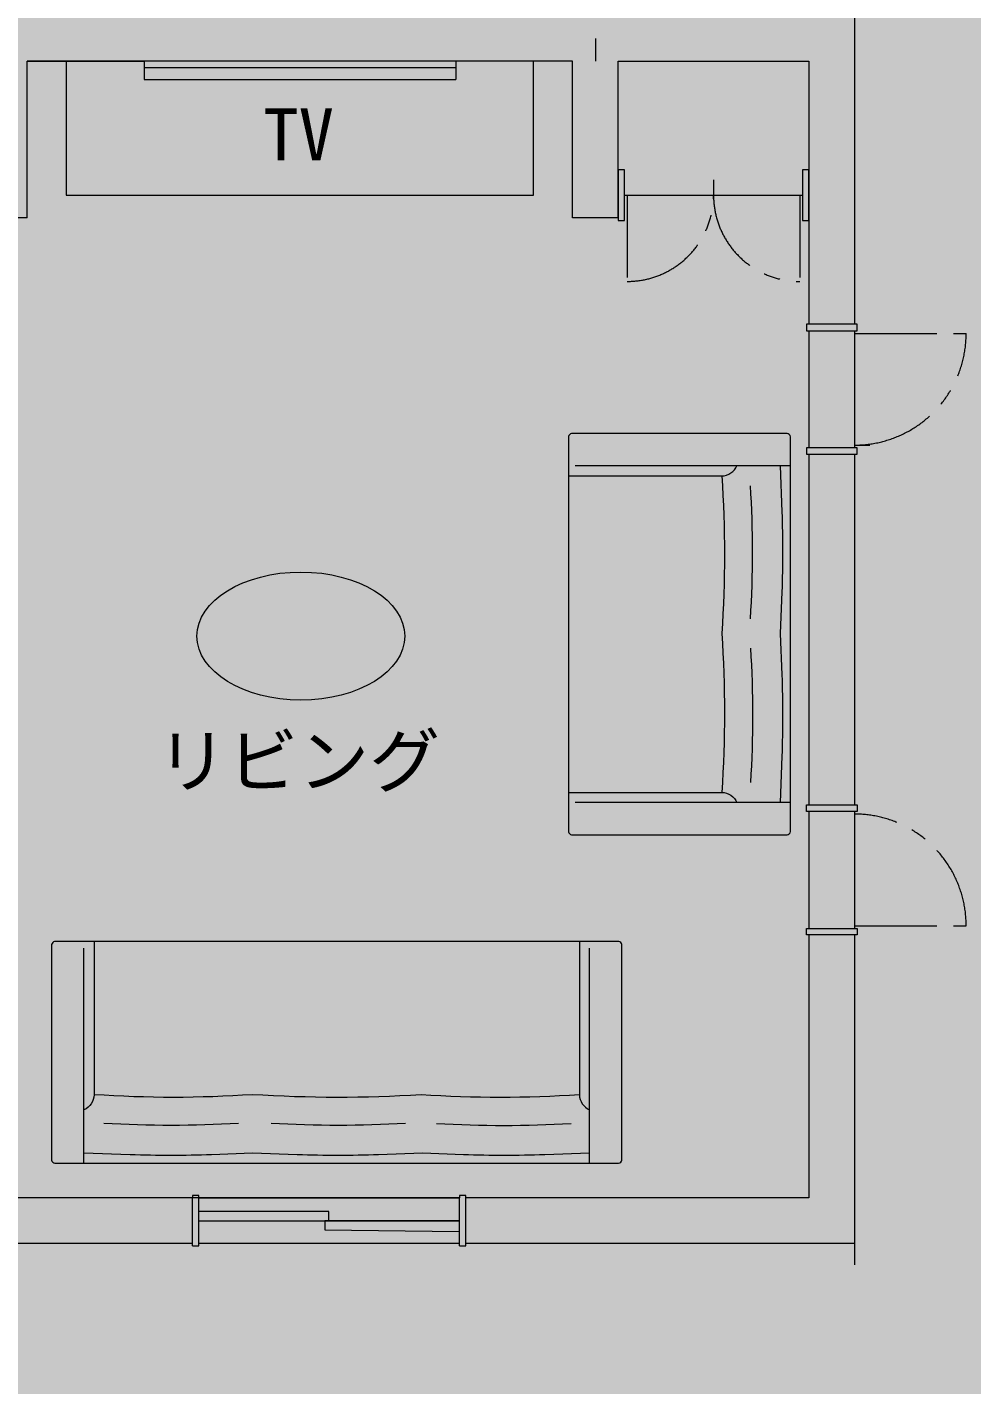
# Model space of a CAD drawing. Header units: millimetres. Extents: x -63086 to 144078, y -129912 to 13382.
# Drawn here: x 27656 to 31294, y -24316 to -19090 of the extents above; entities that cross this region are included whole.
import ezdxf

# ---------------------------------------------------------------- set-up
doc = ezdxf.new("R2010")
doc.units = ezdxf.units.MM
doc.linetypes.add('CENTERX2', pattern=[101.6, 63.5, -12.7, 12.7, -12.7])
doc.layers.get('0').update_dxf_attribs({"lineweight": 0})
for name, color, linetype, lineweight in [('003壁', 7, 'Continuous', 9), ('004建具', 7, 'Continuous', 9), ('097家具', 7, 'Continuous', 0), ('098階段', 7, 'Continuous', 9), ('展開建具用', 250, 'Continuous', 9)]:
    doc.layers.add(name, color=color, linetype=linetype, lineweight=lineweight)
doc.layers.add('文字', color=7, linetype='Continuous')
doc.styles.add('小岩', font='MS Mincho.ttf', dxfattribs={"height": 150})

# ---------------------------------------------------------------- blocks, each defined once
blk = doc.blocks.new('ソファ（CAD素材.com）5a5d12e7')
at = {"color": 0, "linetype": 'ByBlock', "lineweight": -2}
for points in [[(1086.3, 0, 0.239035), (1097.8, 11.8), (1097.8, 841.6, 0.351395), (1084.8, 854.1), (-1084.8, 854.1, 0.351395), (-1097.8, 841.6), (-1097.8, 11.8, 0.239035), (-1086.3, 0), (1086.3, 0)], [(-973.4, 815.1), (-800.7, 821.4, -0.016355), (-487.7, 821.4), (-330.1, 814.9), (-161.2, 821.4, -0.016355), (151.8, 821.4), (324.5, 815.1)], [(324.5, 814.9), (482.1, 821.4, -0.016355), (795.2, 821.4), (973.4, 814.9)], [(-384, 700.8, 0.029254), (-902.1, 700.8)], [(-265, 700.8, -0.029254), (253.1, 700.8)], [(378.4, 700.8, -0.029254), (896.5, 700.8)], [(-934, 0), (-934, 590, 0.287763), (-973.4, 648.3)], [(934, 0), (934, 590, -0.287763), (973.4, 648.3)], [(-934, 590.4, -0.033025), (-324.5, 590.4, -0.031686), (324.5, 590, -0.03427), (934, 590)]]:
    blk.add_lwpolyline(points, format="xyb", dxfattribs=at)
for points in [[(-973.4, 854.1), (-973.4, 26.1)], [(973.4, 854.1), (973.4, 26.1)]]:
    blk.add_lwpolyline(points, dxfattribs=at)
blk = doc.blocks.new('ソファ（CAD素材.com）fb48a578')
at = {"color": 0, "linetype": 'ByBlock', "lineweight": -2}
for points in [[(761.3, 0, 0.239035), (772.8, 11.8), (772.8, 841.6, 0.351395), (759.8, 854.1), (-759.8, 854.1, 0.351395), (-772.8, 841.6), (-772.8, 11.8, 0.239035), (-761.3, 0), (761.3, 0)], [(-648.4, 814.9), (-470.2, 821.4, -0.016652), (-162.7, 821.4), (-2.8, 814.9), (157.1, 821.4, -0.016355), (470.2, 821.4), (648.4, 814.9)], [(-59, 700.8, 0.029573), (-571.5, 700.8)], [(53.4, 700.8, -0.029254), (571.5, 700.8)], [(-609, 0), (-609, 590, 0.287763), (-648.4, 648.3)], [(609, 0), (609, 590, -0.287763), (648.4, 648.3)], [(-609, 590, -0.034459), (-2.8, 590, -0.034144), (609, 590)]]:
    blk.add_lwpolyline(points, format="xyb", dxfattribs=at)
for points in [[(-648.4, 854.1), (-648.4, 26.1)], [(648.4, 854.1), (648.4, 26.1)]]:
    blk.add_lwpolyline(points, dxfattribs=at)

msp = doc.modelspace()

# ---------------------------------------------------------------- hatches: boundary and pattern name
at = {"ltscale": 10, "true_color": 0xfeeab9, "transparency": 33554480}
h = msp.add_hatch(color=254, dxfattribs=at)
h.dxf.hatch_style = 1
h.paths.add_polyline_path([(34635.0707, -10862.683), (11953.3987, -10862.683), (11953.3987, -26735.199), (34635.0707, -26735.199)])
at = {"layer": '097家具', "ltscale": 10, "true_color": 0xc7c8ca}
h = msp.add_hatch(color=9, dxfattribs=at)
h.dxf.hatch_style = 1
h.paths.add_polyline_path([(25336.4634, -24051.3749), (24961.4634, -24051.3749), (24961.4634, -24226.3749), (25336.4634, -24226.3749)])
h.paths.add_polyline_path([(26136.4634, -24051.3749), (25361.4634, -24051.3749), (25361.4634, -24226.3749), (26136.4634, -24226.3749)])
h.paths.add_polyline_path([(26536.4634, -24051.3749), (26161.4634, -24051.3749), (26161.4634, -24226.3749), (26536.4634, -24226.3749)])
h.paths.add_polyline_path([(30841.4634, -20258.8749), (30666.4634, -20258.8749), (30666.4634, -20708.8749), (30841.4634, -20708.8749)])
h.paths.add_polyline_path([(30841.4634, -22108.8749), (30666.4634, -22108.8749), (30666.4634, -22558.8749), (30841.4634, -22558.8749)])
h.paths.add_polyline_path([(25166.4634, -12676.3749), (24791.4634, -12676.3749), (24791.4634, -12851.3749), (25166.4634, -12851.3749)])
h.paths.add_polyline_path([(26991.4634, -12676.3749), (26616.4634, -12676.3749), (26616.4634, -12851.3749), (26991.4634, -12851.3749)])
h.paths.add_polyline_path([(28816.4634, -12676.3749), (28441.4634, -12676.3749), (28441.4634, -12851.3749), (28816.4634, -12851.3749)])
h.paths.add_polyline_path([(18771.4634, -13586.3749), (18091.4634, -13586.3749), (18091.4634, -13761.3749), (18771.4634, -13761.3749)])
h.paths.add_polyline_path([(17191.4634, -14661.3749), (17016.4634, -14661.3749), (17016.4634, -15001.3749), (17191.4634, -15001.3749)])
h.paths.add_polyline_path([(17191.4634, -15001.3749), (17016.4634, -15001.3749), (17016.4634, -15341.3749), (17191.4634, -15341.3749)])
at = {"layer": '097家具', "ltscale": 10, "true_color": 0xc9b988, "transparency": 33554523}
h = msp.add_hatch(color=43, dxfattribs=at)
h.dxf.hatch_style = 1
h.paths.add_polyline_path([(29320.4603, -23597.2846), (29320.4603, -23586.3749), (29345.4603, -23586.3749), (29345.4603, -23597.2961), (30669.6226, -23597.9071), (30669.6226, -19221.3749), (24028.3003, -19218.3104), (24028.3003, -23594.8427)])
at = {"layer": '097家具', "ltscale": 10, "true_color": 0x868788, "transparency": 33554587}
h = msp.add_hatch(color=252, dxfattribs=at)
h.dxf.hatch_style = 1
h.paths.add_polyline_path([(29306.4634, -19245.136), (28106.4634, -19245.136), (28106.4634, -19291.3749), (29306.4634, -19291.3749)])
h.paths.add_polyline_path([(29306.4634, -19221.3749), (28106.4634, -19221.3749), (28106.4634, -19245.136), (29306.4634, -19245.136)])
edge = h.paths.add_edge_path()
edge.add_arc((25744.5428, -22922.2693), 500, 0, 360)
edge = h.paths.add_edge_path()
edge.add_arc((26824.1173, -22811.2058), 76.8363, 50.9340974, 81.7875593)
edge.add_line((26835.0929, -22735.1574), (26515.833, -22705.5455))
edge.add_line((26515.833, -22705.5455), (26475.2518, -22705.5455))
edge.add_arc((26475.2518, -22735.5455), 30, 90, 180.1321235)
edge.add_line((26445.2519, -22735.6147), (26445.2519, -23090.6147))
edge.add_arc((26475.2518, -23090.5455), 30, 180.1321235, 270)
edge.add_line((26475.2518, -23120.5455), (26515.833, -23120.5455))
edge.add_line((26515.833, -23120.5455), (26835.0929, -23090.9337))
edge.add_arc((26824.1173, -23014.8853), 76.8363, 278.2124407, 309.0659026)
edge.add_line((26872.5406, -23074.5427), (26872.5406, -22751.5484))
edge = h.paths.add_edge_path()
edge.add_line((26967.8263, -22751.5484), (26924.8418, -22751.5484))
edge.add_arc((25790.3933, -22922.0929), 1147.196, 0.4518655, 8.5493942, ccw=False)
edge.add_arc((25790.3933, -22903.9982), 1147.196, 351.4506058, 359.5481345, ccw=False)
edge.add_line((26924.8418, -23074.5427), (26967.8263, -23074.5427))
edge.add_arc((26081.9247, -22922.8782), 898.7902, 350.2852641, 360.626822)
edge.add_arc((26081.9247, -22903.2129), 898.7902, 359.373178, 369.7147359)
edge = h.paths.add_edge_path(flags=17)
edge.add_line((26929.2611, -22784.1115), (26934.0519, -22796.3897))
edge.add_line((26934.0519, -22796.3897), (26934.0519, -22867.7549))
edge.add_line((26934.0519, -22867.7549), (26935.6536, -22855.4767))
edge.add_arc((25790.3933, -22922.0929), 1147.196, 3.3289618, 6.908092)
h = msp.add_hatch(color=252, dxfattribs=at)
h.dxf.hatch_style = 1
h.paths.add_polyline_path([(30594.7263, -20666.6529, 0.426532791), (30578.4738, -20653.6217), (29752.4247, -20653.6217, 0.239034783), (29740.6371, -20665.1133), (29740.6371, -20817.4215), (30330.6802, -20817.4215, 0.287762939), (30388.9605, -20778.0278), (30594.7263, -20778.0278)])
h = msp.add_hatch(color=252, dxfattribs=at)
h.dxf.hatch_style = 1
h.paths.add_polyline_path([(30561.9957, -21263.7119, 0.016652157), (30561.9957, -20956.2649), (30555.5051, -20778.0278), (30388.9605, -20778.0278, -0.287762939), (30330.6802, -20817.4215, -0.034458788), (30330.6802, -21423.6217, -0.034143718), (30330.6802, -22035.4157, -0.287762939), (30388.9605, -22074.8094), (30555.5051, -22074.8094), (30561.9957, -21896.5724, 0.016354592), (30561.9957, -21583.5315), (30555.5051, -21423.6217)])
h = msp.add_hatch(color=252, dxfattribs=at)
h.dxf.hatch_style = 1
h.paths.add_polyline_path([(30594.7263, -20778.0278), (30555.5051, -20778.0278), (30561.9957, -20956.2649, -0.016652157), (30561.9957, -21263.7119), (30555.5051, -21423.6217), (30561.9957, -21583.5315, -0.016354592), (30561.9957, -21896.5724), (30555.5051, -22074.8094), (30594.7263, -22074.8094)])
h = msp.add_hatch(color=252, dxfattribs=at)
h.dxf.hatch_style = 1
h.paths.add_polyline_path([(30330.6802, -21423.6217, 0.034458788), (30330.6802, -20817.4215), (29740.6371, -20817.4215), (29740.6371, -22035.4157), (30330.6802, -22035.4157, 0.034143718)])
h = msp.add_hatch(color=252, dxfattribs=at)
h.dxf.hatch_style = 1
edge = h.paths.add_edge_path()
edge.add_ellipse((28710.2102, -21433.9169), major_axis=(400, 0), ratio=0.616738518, start_angle=0, end_angle=360)
h = msp.add_hatch(color=252, dxfattribs=at)
h.dxf.hatch_style = 1
h.paths.add_polyline_path([(30594.7263, -22074.8094), (30388.9605, -22074.8094, 0.287762939), (30330.6802, -22035.4157), (29740.6371, -22035.4157), (29740.6371, -22187.724, 0.239034783), (29752.4247, -22199.2156), (30582.2297, -22199.2156, 0.351394567), (30594.7263, -22186.1844)])
h = msp.add_hatch(color=252, dxfattribs=at)
h.dxf.hatch_style = 1
h.paths.add_polyline_path([(27914.2963, -22608.9146), (27761.988, -22608.9146, 0.239034783), (27750.4965, -22620.7022), (27750.4965, -23450.5072, 0.351394567), (27763.5276, -23463.0038), (27874.9026, -23463.0038), (27874.9026, -23257.238, 0.287762939), (27914.2963, -23198.9577)])
h = msp.add_hatch(color=252, dxfattribs=at)
h.dxf.hatch_style = 1
h.paths.add_polyline_path([(29782.2905, -22608.9146), (27914.2963, -22608.9146), (27914.2963, -23198.9577, 0.034270344), (28523.8298, -23198.9577, 0.031686355), (29172.757, -23199.3371, 0.033023899), (29782.2905, -23199.338)])
h = msp.add_hatch(color=252, dxfattribs=at)
h.dxf.hatch_style = 1
h.paths.add_polyline_path([(29946.0903, -22620.7022, 0.239034783), (29934.5988, -22608.9146), (29782.2905, -22608.9146), (29782.2905, -23198.9577, 0.287762939), (29821.6842, -23257.238), (29821.6842, -23463.0038), (29933.0591, -23463.0038, 0.351394567), (29946.0903, -23450.5072)])
h = msp.add_hatch(color=252, dxfattribs=at)
h.dxf.hatch_style = 1
h.paths.add_polyline_path([(29821.6842, -23257.238, -0.286210595), (29782.3045, -23199.3371, -0.033024659), (29172.757, -23199.3371, -0.031686355), (28523.8298, -23198.9577, -0.034270344), (27914.2963, -23198.9577, -0.287762939), (27874.9026, -23257.238), (27874.9026, -23463.0038), (29821.6842, -23463.0038)])

# ---------------------------------------------------------------- linework, layer by layer
at = {"layer": '003壁'}
for p, q in [((30841.4634, -19046.3749), (30841.4634, -20233.8749)), ((29843.9634, -19133.8749), (29843.9634, -19221.3749)), ((29756.4634, -19221.3749), (27656.4634, -19221.3749)), ((29931.4634, -19221.3749), (30666.4634, -19221.3749)), ((30666.4634, -19221.3749), (30666.4634, -20233.8749)), ((30666.4634, -20258.8749), (30666.4634, -20708.8749)), ((30841.4634, -20258.8749), (30841.4634, -20708.8749)), ((30666.4634, -20733.8749), (30666.4634, -22083.8749)), ((30841.4634, -20733.8749), (30841.4634, -22083.8749)), ((30666.4634, -22108.8749), (30666.4634, -22558.8749)), ((30841.4634, -22108.8749), (30841.4634, -22558.8749)), ((30666.4634, -22583.8749), (30666.4634, -23596.3749)), ((30841.4634, -22583.8749), (30841.4634, -23771.3749)), ((28793.9634, -23596.3749), (26571.4634, -23596.3749)), ((28317.9603, -23586.3749), (28292.9603, -23586.3749)), ((28292.9603, -23586.3749), (28292.9603, -23596.3749)), ((28292.9603, -23771.3749), (28292.9603, -23596.3749)), ((28317.9603, -23596.3749), (28317.9603, -23586.3749)), ((28317.9603, -23771.3749), (28317.9603, -23596.3749)), ((28317.9603, -23596.3749), (29320.4603, -23596.3749)), ((29320.4603, -23596.3749), (28818.9634, -23596.3749)), ((29345.4603, -23586.3749), (29320.4603, -23586.3749)), ((29320.4603, -23586.3749), (29320.4603, -23596.3749)), ((29320.4603, -23771.3749), (29320.4603, -23596.3749)), ((29345.4603, -23596.3749), (29345.4603, -23586.3749)), ((30666.4634, -23596.3749), (29345.4603, -23596.3749)), ((29345.4603, -23771.3749), (29345.4603, -23596.3749)), ((28817.9603, -23648.8749), (28317.9603, -23648.8749)), ((28817.9603, -23683.8749), (28817.9603, -23648.8749)), ((28317.9603, -23683.8749), (29317.9603, -23683.8749)), ((28817.9603, -23683.8749), (28802.9603, -23683.8749)), ((28802.9603, -23683.8749), (28802.9603, -23718.8749)), ((28802.9603, -23683.8749), (28817.9603, -23683.8749)), ((28802.9603, -23718.8749), (29317.9603, -23725.1249)), ((29317.9603, -23683.8749), (28817.9603, -23683.8749)), ((28292.9603, -23771.3749), (26746.4634, -23771.3749)), ((28292.9603, -23781.3749), (28292.9603, -23771.3749)), ((28317.9603, -23781.3749), (28317.9603, -23771.3749)), ((29320.4603, -23771.3749), (28317.9603, -23771.3749)), ((29320.4603, -23771.3749), (28818.9634, -23771.3749)), ((29320.4603, -23781.3749), (29320.4603, -23771.3749)), ((30841.4634, -23771.3749), (29345.4603, -23771.3749)), ((29345.4603, -23781.3749), (29345.4603, -23771.3749)), ((28292.9603, -23781.3749), (28317.9603, -23781.3749)), ((29320.4603, -23781.3749), (29345.4603, -23781.3749))]:
    msp.add_line(p, q, dxfattribs=at)
at = {"layer": '004建具', "ltscale": 10}
for p, q in [((30666.4634, -19221.3749), (30666.4634, -20233.8749)), ((29956.4634, -19638.8749), (29931.4634, -19638.8749)), ((29931.4634, -19638.8749), (29931.4634, -19833.8749)), ((29956.4634, -19833.8749), (29956.4634, -19638.8749)), ((30666.4634, -19638.8749), (30641.4634, -19638.8749)), ((30641.4634, -19638.8749), (30641.4634, -19833.8749)), ((30666.4634, -19833.8749), (30666.4634, -19638.8749)), ((30298.9634, -19678.2338), (30298.9634, -19736.3749)), ((29956.4634, -19736.3749), (30641.4634, -19736.3749)), ((29966.4634, -19736.3749), (29966.4634, -19766.8209)), ((30631.4634, -19736.3749), (30631.4634, -19766.8209)), ((29931.4634, -19833.8749), (29956.4634, -19833.8749)), ((30641.4634, -19833.8749), (30666.4634, -19833.8749)), ((30851.8172, -20233.8749), (30656.8172, -20233.8749)), ((30656.8172, -20233.8749), (30656.8172, -20258.8749)), ((30656.8172, -20258.8749), (30851.8172, -20258.8749)), ((30666.4634, -20258.8749), (30666.4634, -20708.8749)), ((30841.8172, -20258.8749), (30841.8172, -20268.8749)), ((30851.8172, -20258.8749), (30851.8172, -20233.8749)), ((30851.8172, -20708.8749), (30656.8172, -20708.8749)), ((30656.8172, -20708.8749), (30656.8172, -20733.8749)), ((30656.8172, -20733.8749), (30851.8172, -20733.8749)), ((30666.4634, -20733.8749), (30666.4634, -22083.8749)), ((30841.8172, -20698.8749), (30900.3425, -20698.8749)), ((30851.8172, -20733.8749), (30851.8172, -20708.8749)), ((30656.8172, -22108.8749), (30656.8172, -22083.8749)), ((30656.8172, -22083.8749), (30851.8172, -22083.8749)), ((30851.8172, -22083.8749), (30851.8172, -22108.8749)), ((30851.8172, -22108.8749), (30656.8172, -22108.8749)), ((30666.4634, -22108.8749), (30666.4634, -22558.8749)), ((30656.8172, -22583.8749), (30656.8172, -22558.8749)), ((30656.8172, -22558.8749), (30851.8172, -22558.8749)), ((30851.8172, -22558.8749), (30851.8172, -22583.8749)), ((30851.8172, -22583.8749), (30656.8172, -22583.8749)), ((30666.4634, -22583.8749), (30666.4634, -23596.3749))]:
    msp.add_line(p, q, dxfattribs=at)
at = {"layer": '004建具', "linetype": 'CENTERX2', "ltscale": 5}
for p, q in [((29956.4634, -19638.8749), (29931.4634, -19638.8749)), ((29931.4634, -19638.8749), (29931.4634, -19648.8749)), ((29956.4634, -19648.8749), (29956.4634, -19638.8749)), ((30666.4634, -19638.8749), (30641.4634, -19638.8749)), ((30641.4634, -19638.8749), (30641.4634, -19648.8749)), ((30666.4634, -19648.8749), (30666.4634, -19638.8749)), ((29931.4634, -19648.8749), (29931.4634, -19823.8749)), ((29956.4634, -19833.8749), (29956.4634, -19648.8749)), ((30641.4634, -19648.8749), (30641.4634, -19823.8749)), ((30666.4634, -19833.8749), (30666.4634, -19648.8749)), ((29966.4634, -19736.3749), (29966.4634, -20068.8749)), ((30631.4634, -19736.3749), (30631.4634, -20068.8749)), ((29931.4634, -19823.8749), (29931.4634, -19833.8749)), ((29931.4634, -19833.8749), (29956.4634, -19833.8749)), ((30641.4634, -19823.8749), (30641.4634, -19833.8749)), ((30641.4634, -19833.8749), (30666.4634, -19833.8749)), ((30656.8172, -20233.8749), (30656.8172, -20258.8749)), ((30656.8172, -20258.8749), (30666.8172, -20258.8749)), ((30851.8172, -20233.8749), (30666.8172, -20233.8749)), ((30666.8172, -20258.8749), (30841.8172, -20258.8749)), ((30841.8172, -20258.8749), (30851.8172, -20258.8749)), ((30841.8172, -20268.8749), (31271.8172, -20268.8749)), ((30851.8172, -20258.8749), (30851.8172, -20233.8749)), ((30656.8172, -20708.8749), (30656.8172, -20733.8749)), ((30656.8172, -20733.8749), (30666.8172, -20733.8749)), ((30851.8172, -20708.8749), (30666.8172, -20708.8749)), ((30666.8172, -20733.8749), (30841.8172, -20733.8749)), ((30841.8172, -20733.8749), (30851.8172, -20733.8749)), ((30851.8172, -20733.8749), (30851.8172, -20708.8749)), ((30656.8172, -22108.8749), (30656.8172, -22083.8749)), ((30656.8172, -22083.8749), (30666.8172, -22083.8749)), ((30666.8172, -22083.8749), (30841.8172, -22083.8749)), ((30841.8172, -22083.8749), (30851.8172, -22083.8749)), ((30851.8172, -22083.8749), (30851.8172, -22108.8749)), ((30851.8172, -22108.8749), (30666.8172, -22108.8749)), ((30656.8172, -22583.8749), (30656.8172, -22558.8749)), ((30656.8172, -22558.8749), (30666.8172, -22558.8749)), ((30666.8172, -22558.8749), (30841.8172, -22558.8749)), ((30841.8172, -22548.8749), (31271.8172, -22548.8749)), ((30841.8172, -22558.8749), (30851.8172, -22558.8749)), ((30851.8172, -22558.8749), (30851.8172, -22583.8749)), ((30851.8172, -22583.8749), (30666.8172, -22583.8749))]:
    msp.add_line(p, q, dxfattribs=at)
for centre, radius, start, end in [((29966.4634, -19736.3749), 332.5, 270, 0), ((30631.4634, -19736.3749), 332.5, 180, 270), ((30841.8172, -20268.8749), 430, 269.9528546, 0), ((30841.8172, -22548.8749), 430, 0, 90.0471454)]:
    msp.add_arc(centre, radius, start, end, dxfattribs=at)
at = {"layer": '097家具', "ltscale": 10}
for p, q in [((27656.4634, -19221.3749), (27806.4634, -19221.3749)), ((27806.4634, -19221.3749), (27806.4634, -19736.3749)), ((27806.4634, -19221.3749), (28106.4634, -19221.3749)), ((28106.4634, -19221.3749), (28106.4634, -19291.3749)), ((28106.4634, -19221.3749), (28106.4634, -19291.3749)), ((29306.4634, -19221.3749), (29306.4634, -19291.3749)), ((29606.4634, -19736.3749), (29606.4634, -19221.3749)), ((28106.4634, -19245.136), (29306.4634, -19245.136)), ((28106.4634, -19291.3749), (29306.4634, -19291.3749)), ((27806.4634, -19736.3749), (29606.4634, -19736.3749))]:
    msp.add_line(p, q, dxfattribs=at)
msp.add_ellipse((28710.2102, -21433.9169), major_axis=(400, 0), ratio=0.616738518, dxfattribs=at)
at = {"layer": '098階段'}
for p, q in [((27656.4634, -19823.8749), (27656.4634, -19221.3749)), ((29756.4634, -19823.8749), (29756.4634, -19221.3749)), ((29931.4634, -19823.8749), (29931.4634, -19221.3749)), ((27656.4634, -19823.8749), (27481.4634, -19823.8749)), ((29931.4634, -19823.8749), (29756.4634, -19823.8749))]:
    msp.add_line(p, q, dxfattribs=at)
at = {"layer": '展開建具用', "ltscale": 10}
for p, q in [((29317.9603, -23596.3749), (28292.9603, -23596.3749)), ((30841.4634, -23771.3749), (30841.4634, -23853.8749))]:
    msp.add_line(p, q, dxfattribs=at)

# ---------------------------------------------------------------- block references
at = {"layer": '097家具', "ltscale": 10}
for name, p, rotation in [('ソファ（CAD素材.com）fb48a578', (29740.6371, -21426.4186), 270), ('ソファ（CAD素材.com）5a5d12e7', (28848.2934, -22608.9146), 180)]:
    msp.add_blockref(name, p, dxfattribs=dict(at, rotation=rotation))

# ---------------------------------------------------------------- texts
at = {"layer": '文字', "ltscale": 10, "char_height": 200, "attachment_point": 1, "style": '小岩'}
for s, insert in [('TV', (28565.491, -19402.7211)), ('リビング', (28154.7305, -21813.9485))]:
    msp.add_mtext_dynamic_manual_height_columns(s, width=2456.810386, gutter_width=1000, heights=[0], dxfattribs=dict(at, insert=insert))

doc.saveas('drawing.dxf')
